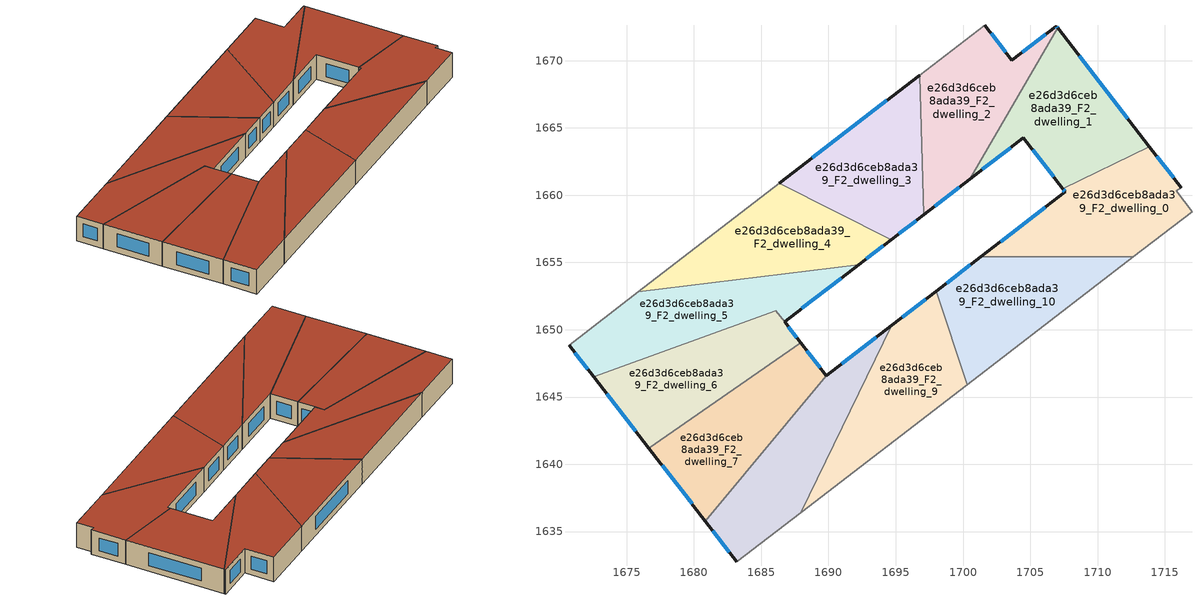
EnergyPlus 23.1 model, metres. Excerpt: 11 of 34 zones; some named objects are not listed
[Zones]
e26d3d6ceb8ada39_F2_dwelling_0
 floor to e26d3d6ceb8ada39_F1_dwelling_0 (EU_floor_Construction): 1716.22,1660.56 1715.86,1660.32 1717.02,1658.79 1712.65,1655.42 1701.32,1655.42 1707.59,1660.25 1707.42,1660.46 1713.85,1663.62 z6
 wall outside (EU_wall_Construction): 1707.42,1660.46 1707.59,1660.25 1701.32,1655.42 / 1716.22,1660.56 1713.85,1663.62 z6:9
 wall adiabatic (EU_wall_Construction): 1712.65,1655.42 1717.02,1658.79 1715.86,1660.32 1716.22,1660.56 z6:9
 wall to e26d3d6ceb8ada39_F2_dwelling_10 (EU_wall_Construction): 1701.32,1655.42 1712.65,1655.42 z6:9
 wall to e26d3d6ceb8ada39_F2_dwelling_1 (EU_wall_Construction): 1713.85,1663.62 1707.42,1660.46 z6:9
 window (EU_Window_Construction): 1706.12,1659.11 1702.79,1656.55 / 1707.46,1660.41 1707.55,1660.3 / 1715.66,1661.28 1714.41,1662.9 z6.7:8.3
 roof outside (EU_roof_Construction): 1717.02,1658.79 1715.86,1660.32 1716.22,1660.56 1713.85,1663.62 1707.42,1660.46 1707.59,1660.25 1701.32,1655.42 1712.65,1655.42 z9
e26d3d6ceb8ada39_F2_dwelling_1
 floor to e26d3d6ceb8ada39_F1_dwelling_1 (EU_floor_Construction): 1707.03,1672.43 1713.85,1663.62 1707.42,1660.46 1704.49,1664.26 1700.52,1661.2 z6
 wall outside (EU_wall_Construction): 1700.52,1661.2 1704.49,1664.26 1707.42,1660.46 / 1713.85,1663.62 1707.03,1672.43 z6:9
 wall to e26d3d6ceb8ada39_F2_dwelling_2 (EU_wall_Construction): 1707.03,1672.43 1700.52,1661.2 z6:9
 window (EU_Window_Construction): 1705.18,1663.37 1706.73,1661.35 / 1701.45,1661.92 1703.56,1663.54 / 1712.25,1665.69 1708.63,1670.36 z6.7:8.3
 roof outside (EU_roof_Construction): 1713.85,1663.62 1707.03,1672.43 1700.52,1661.2 1704.49,1664.26 1707.42,1660.46 z9
e26d3d6ceb8ada39_F2_dwelling_10
 floor to e26d3d6ceb8ada39_F1_dwelling_10 (EU_floor_Construction): 1712.65,1655.42 1700.3,1645.92 1698.01,1652.87 1701.32,1655.42 z6
 wall outside (EU_wall_Construction): 1701.32,1655.42 1698.01,1652.87 z6:9
 wall adiabatic (EU_wall_Construction): 1700.3,1645.92 1712.65,1655.42 z6:9
 wall to e26d3d6ceb8ada39_F2_dwelling_9 (EU_wall_Construction): 1698.01,1652.87 1700.3,1645.92 z6:9
 window (EU_Window_Construction): 1700.54,1654.82 1698.79,1653.47 z6.7:8.3
 roof outside (EU_roof_Construction): 1712.65,1655.42 1701.32,1655.42 1698.01,1652.87 1700.3,1645.92 z9
e26d3d6ceb8ada39_F2_dwelling_2
 floor to e26d3d6ceb8ada39_F1_dwelling_2 (EU_floor_Construction): 1706.92,1672.56 1707.03,1672.43 1700.52,1661.2 1697.08,1658.55 1696.8,1668.93 1701.61,1672.64 1703.64,1670.03 z6
 wall outside (EU_wall_Construction): 1697.08,1658.55 1700.52,1661.2 / 1707.03,1672.43 1706.92,1672.56 1703.64,1670.03 1701.61,1672.64 z6:9
 wall to e26d3d6ceb8ada39_F2_dwelling_3 (EU_wall_Construction): 1696.8,1668.93 1697.08,1658.55 z6:9
 wall adiabatic (EU_wall_Construction): 1701.61,1672.64 1696.8,1668.93 z6:9
 window (EU_Window_Construction): 1697.89,1659.18 1699.71,1660.58 / 1703.16,1670.64 1702.09,1672.02 / 1706.15,1671.97 1704.41,1670.62 / 1707,1672.46 1706.95,1672.53 z6.7:8.3
 roof outside (EU_roof_Construction): 1700.52,1661.2 1707.03,1672.43 1706.92,1672.56 1703.64,1670.03 1701.61,1672.64 1696.8,1668.93 1697.08,1658.55 z9
e26d3d6ceb8ada39_F2_dwelling_3
 floor to e26d3d6ceb8ada39_F1_dwelling_3 (EU_floor_Construction): 1696.8,1668.93 1697.08,1658.55 1694.66,1656.69 1686.34,1660.88 z6
 wall outside (EU_wall_Construction): 1694.66,1656.69 1697.08,1658.55 / 1696.8,1668.93 1686.34,1660.88 z6:9
 wall to e26d3d6ceb8ada39_F2_dwelling_4 (EU_wall_Construction): 1686.34,1660.88 1694.66,1656.69 z6:9
 window (EU_Window_Construction): 1695.22,1657.13 1696.51,1658.12 / 1694.34,1667.04 1688.8,1662.77 z6.7:8.3
 roof outside (EU_roof_Construction): 1697.08,1658.55 1696.8,1668.93 1686.34,1660.88 1694.66,1656.69 z9
e26d3d6ceb8ada39_F2_dwelling_4
 floor to e26d3d6ceb8ada39_F1_dwelling_4 (EU_floor_Construction): 1694.66,1656.69 1692.23,1654.82 1675.88,1652.83 1686.34,1660.88 z6
 wall outside (EU_wall_Construction): 1692.23,1654.82 1694.66,1656.69 z6:9
 wall adiabatic (EU_wall_Construction): 1686.34,1660.88 1675.88,1652.83 z6:9
 wall to e26d3d6ceb8ada39_F2_dwelling_5 (EU_wall_Construction): 1675.88,1652.83 1692.23,1654.82 z6:9
 window (EU_Window_Construction): 1692.8,1655.26 1694.09,1656.25 z6.7:8.3
 roof outside (EU_roof_Construction): 1692.23,1654.82 1694.66,1656.69 1686.34,1660.88 1675.88,1652.83 z9
e26d3d6ceb8ada39_F2_dwelling_5
 floor to e26d3d6ceb8ada39_F1_dwelling_5 (EU_floor_Construction): 1692.23,1654.82 1686.73,1650.59 1686.1,1651.41 1672.55,1646.49 1670.72,1648.86 1675.88,1652.83 z6
 wall outside (EU_wall_Construction): 1686.73,1650.59 1692.23,1654.82 / 1670.72,1648.86 1672.55,1646.49 z6:9
 wall adiabatic (EU_wall_Construction): 1675.88,1652.83 1670.72,1648.86 z6:9
 wall to e26d3d6ceb8ada39_F2_dwelling_6 (EU_wall_Construction): 1686.1,1651.41 1686.73,1650.59 / 1672.55,1646.49 1686.09,1651.41 z6:9
 window (EU_Window_Construction): 1688.03,1651.58 1690.94,1653.83 / 1671.15,1648.31 1672.12,1647.05 z6.7:8.3
 roof outside (EU_roof_Construction): 1686.73,1650.59 1692.23,1654.82 1675.88,1652.83 1670.72,1648.86 1672.55,1646.49 1686.1,1651.41 z9
e26d3d6ceb8ada39_F2_dwelling_6
 floor to e26d3d6ceb8ada39_F1_dwelling_6 (EU_floor_Construction): 1686.73,1650.59 1687.94,1649.03 1676.65,1641.2 1672.55,1646.49 1686.09,1651.41 z6
 wall outside (EU_wall_Construction): 1687.94,1649.03 1686.74,1650.58 / 1672.55,1646.49 1676.65,1641.2 z6:9
 wall to e26d3d6ceb8ada39_F2_dwelling_7 (EU_wall_Construction): 1676.65,1641.2 1687.94,1649.03 z6:9
 window (EU_Window_Construction): 1687.66,1649.39 1687.02,1650.22 / 1673.51,1645.25 1675.69,1642.44 z6.7:8.3
 roof outside (EU_roof_Construction): 1687.94,1649.03 1686.73,1650.59 1686.09,1651.41 1672.55,1646.49 1676.65,1641.2 z9
e26d3d6ceb8ada39_F2_dwelling_7
 floor to e26d3d6ceb8ada39_F1_dwelling_7 (EU_floor_Construction): 1687.94,1649.03 1689.83,1646.59 1680.85,1635.78 1676.65,1641.2 z6
 wall outside (EU_wall_Construction): 1689.83,1646.59 1687.94,1649.03 / 1676.65,1641.2 1680.85,1635.78 z6:9
 wall to e26d3d6ceb8ada39_F2_dwelling_8 (EU_wall_Construction): 1680.85,1635.78 1689.83,1646.59 z6:9
 window (EU_Window_Construction): 1689.39,1647.16 1688.39,1648.46 / 1677.64,1639.93 1679.86,1637.05 z6.7:8.3
 roof outside (EU_roof_Construction): 1680.85,1635.78 1689.83,1646.59 1687.94,1649.03 1676.65,1641.2 z9
e26d3d6ceb8ada39_F2_dwelling_8
 floor to e26d3d6ceb8ada39_F1_dwelling_8 (EU_floor_Construction): 1694.7,1650.32 1687.96,1636.42 1683.19,1632.75 1680.85,1635.78 1689.84,1646.59 z6
 wall outside (EU_wall_Construction): 1694.7,1650.32 1689.84,1646.59 / 1680.85,1635.78 1683.19,1632.75 z6:9
 wall to e26d3d6ceb8ada39_F2_dwelling_9 (EU_wall_Construction): 1687.96,1636.42 1694.7,1650.32 z6:9
 wall adiabatic (EU_wall_Construction): 1683.19,1632.75 1687.96,1636.42 z6:9
 window (EU_Window_Construction): 1693.55,1649.45 1690.98,1647.46 / 1681.4,1635.07 1682.64,1633.46 z6.7:8.3
 roof outside (EU_roof_Construction): 1687.96,1636.42 1694.7,1650.32 1689.84,1646.59 1680.85,1635.78 1683.19,1632.75 z9
e26d3d6ceb8ada39_F2_dwelling_9
 floor to e26d3d6ceb8ada39_F1_dwelling_9 (EU_floor_Construction): 1698.01,1652.87 1700.3,1645.92 1687.96,1636.42 1694.7,1650.32 z6
 wall outside (EU_wall_Construction): 1698.01,1652.87 1694.7,1650.32 z6:9
 wall adiabatic (EU_wall_Construction): 1687.96,1636.42 1700.3,1645.92 z6:9
 window (EU_Window_Construction): 1697.23,1652.27 1695.47,1650.92 z6.7:8.3
 roof outside (EU_roof_Construction): 1700.3,1645.92 1698.01,1652.87 1694.7,1650.32 1687.96,1636.42 z9
[Building]
EU S2 Campaign: North Axis=0; Terrain=City; Solar Distribution=FullExterior
[Site:Location]
Budapest.Ferenc.Liszt.Intl.AP: Latitude=47.437; Longitude=19.256; Time Zone=1; Elevation=185
[SizingPeriod:WeatherFileDays]
AnnualSizingPeriod: Begin Month=1; Begin Day of Month=1; End Month=12; End Day of Month=31; Day of Week for Start Day=Monday; Use Weather File Daylight Saving Period=No; Use Weather File Rain and Snow Indicators=No
[MATERIAL]
EU_InternalMass_Material: Roughness=MediumRough; Thickness=0.1; Conductivity=1; Density=1800; Specific Heat=900; Thermal Absorptance=0.9; Solar Absorptance=0.7; Visible Absorptance=0.7
[MATERIAL:NOMASS] Roughness=MediumRough; Thermal Absorptance=0.9; Solar Absorptance=0.7; Visible Absorptance=0.7
Name | Thermal Resistance
EU_wall_NoMass | 0.832559
EU_roof_NoMass | 1.39638
EU_floor_NoMass | 0.872794
[WINDOWMATERIAL:SIMPLEGLAZINGSYSTEM]
EU_Window_SimpleGlazing: UFactor=2.79869; Solar Heat Gain Coefficient=0.75; Visible Transmittance=0.75
[CONSTRUCTION]
EU_wall_Construction: EU_wall_NoMass
EU_roof_Construction: EU_roof_NoMass
EU_floor_Construction: EU_floor_NoMass
EU_Window_Construction: EU_Window_SimpleGlazing
EU_InternalMass_Construction: EU_InternalMass_Material
[ZONE] Type=1; Multiplier=1; Ceiling Height=autocalculate; Floor Area=autocalculate; Part of Total Floor Area=Yes
Name | Volume
e26d3d6ceb8ada39_F2_dwelling_0 | 204.769
e26d3d6ceb8ada39_F2_dwelling_1; e26d3d6ceb8ada39_F2_dwelling_2 | 204.764
e26d3d6ceb8ada39_F2_dwelling_10 | 204.752
e26d3d6ceb8ada39_F2_dwelling_3 | 204.779
e26d3d6ceb8ada39_F2_dwelling_4 | 204.776
e26d3d6ceb8ada39_F2_dwelling_5 | 209.863
e26d3d6ceb8ada39_F2_dwelling_6 | 199.662
e26d3d6ceb8ada39_F2_dwelling_7 | 204.761
e26d3d6ceb8ada39_F2_dwelling_8 | 204.608
e26d3d6ceb8ada39_F2_dwelling_9 | 204.798
[INTERNALMASS] Construction=EU_InternalMass_Construction
Name | Zone or ZoneList | Surface Area
e26d3d6ceb8ada39_F2_dwelling_0_EU_InternalMass | e26d3d6ceb8ada39_F2_dwelling_0 | 68.2563
e26d3d6ceb8ada39_F2_dwelling_1_EU_InternalMass | e26d3d6ceb8ada39_F2_dwelling_1 | 68.2547
e26d3d6ceb8ada39_F2_dwelling_2_EU_InternalMass | e26d3d6ceb8ada39_F2_dwelling_2 | 68.2545
e26d3d6ceb8ada39_F2_dwelling_3_EU_InternalMass | e26d3d6ceb8ada39_F2_dwelling_3 | 68.2596
e26d3d6ceb8ada39_F2_dwelling_4_EU_InternalMass | e26d3d6ceb8ada39_F2_dwelling_4 | 68.2585
e26d3d6ceb8ada39_F2_dwelling_5_EU_InternalMass | e26d3d6ceb8ada39_F2_dwelling_5 | 69.9563
e26d3d6ceb8ada39_F2_dwelling_6_EU_InternalMass | e26d3d6ceb8ada39_F2_dwelling_6 | 66.5588
e26d3d6ceb8ada39_F2_dwelling_7_EU_InternalMass | e26d3d6ceb8ada39_F2_dwelling_7 | 68.2535
e26d3d6ceb8ada39_F2_dwelling_8_EU_InternalMass | e26d3d6ceb8ada39_F2_dwelling_8 | 68.2512
e26d3d6ceb8ada39_F2_dwelling_9_EU_InternalMass | e26d3d6ceb8ada39_F2_dwelling_9 | 68.2661
e26d3d6ceb8ada39_F2_dwelling_10_EU_InternalMass | e26d3d6ceb8ada39_F2_dwelling_10 | 68.2507
[OTHEREQUIPMENT] Fuel Type=Electricity; Design Level Calculation Method=Watts/Area; Power per Zone Floor Area=1; Fraction Latent=0; Fraction Radiant=0; Fraction Lost=0; Carbon Dioxide Generation Rate=0; EndUse Subcategory=EU_Step8_InternalGains
Name | Zone or ZoneList or Space or SpaceList | Schedule
EU_Step8_InternalGain_e26d3d6ceb8ada39_F2_dwelling_0_f000 | e26d3d6ceb8ada39_F2_dwelling_0 | EU_Step8_GainSchedule_e26d3d6ceb8ada39_F2_dwelling_0_f000
EU_Step8_InternalGain_e26d3d6ceb8ada39_F2_dwelling_1_f000 | e26d3d6ceb8ada39_F2_dwelling_1 | EU_Step8_GainSchedule_e26d3d6ceb8ada39_F2_dwelling_1_f000
EU_Step8_InternalGain_e26d3d6ceb8ada39_F2_dwelling_2_f000 | e26d3d6ceb8ada39_F2_dwelling_2 | EU_Step8_GainSchedule_e26d3d6ceb8ada39_F2_dwelling_2_f000
EU_Step8_InternalGain_e26d3d6ceb8ada39_F2_dwelling_3_f000 | e26d3d6ceb8ada39_F2_dwelling_3 | EU_Step8_GainSchedule_e26d3d6ceb8ada39_F2_dwelling_3_f000
EU_Step8_InternalGain_e26d3d6ceb8ada39_F2_dwelling_4_f000 | e26d3d6ceb8ada39_F2_dwelling_4 | EU_Step8_GainSchedule_e26d3d6ceb8ada39_F2_dwelling_4_f000
EU_Step8_InternalGain_e26d3d6ceb8ada39_F2_dwelling_5_f000 | e26d3d6ceb8ada39_F2_dwelling_5 | EU_Step8_GainSchedule_e26d3d6ceb8ada39_F2_dwelling_5_f000
EU_Step8_InternalGain_e26d3d6ceb8ada39_F2_dwelling_6_f000 | e26d3d6ceb8ada39_F2_dwelling_6 | EU_Step8_GainSchedule_e26d3d6ceb8ada39_F2_dwelling_6_f000
EU_Step8_InternalGain_e26d3d6ceb8ada39_F2_dwelling_7_f000 | e26d3d6ceb8ada39_F2_dwelling_7 | EU_Step8_GainSchedule_e26d3d6ceb8ada39_F2_dwelling_7_f000
EU_Step8_InternalGain_e26d3d6ceb8ada39_F2_dwelling_8_f000 | e26d3d6ceb8ada39_F2_dwelling_8 | EU_Step8_GainSchedule_e26d3d6ceb8ada39_F2_dwelling_8_f000
EU_Step8_InternalGain_e26d3d6ceb8ada39_F2_dwelling_9_f000 | e26d3d6ceb8ada39_F2_dwelling_9 | EU_Step8_GainSchedule_e26d3d6ceb8ada39_F2_dwelling_9_f000
EU_Step8_InternalGain_e26d3d6ceb8ada39_F2_dwelling_10_f000 | e26d3d6ceb8ada39_F2_dwelling_10 | EU_Step8_GainSchedule_e26d3d6ceb8ada39_F2_dwelling_10_f000
[ZONEVENTILATION:DESIGNFLOWRATE] Schedule=EU_AlwaysOn; Design Flow Rate Calculation Method=AirChanges/Hour; Air Changes per Hour=0.475469; Ventilation Type=Natural; Fan Pressure Rise=0; Fan Total Efficiency=1; Constant Term Coefficient=1; Temperature Term Coefficient=0; Velocity Term Coefficient=0; Velocity Squared Term Coefficient=0; Minimum Indoor Temperature=-100; Maximum Indoor Temperature=100; Delta Temperature=-100; Minimum Outdoor Temperature=-100; Maximum Outdoor Temperature=100; Maximum Wind Speed=40
Name | Zone or ZoneList or Space or SpaceList
EU_ConstantAir_e26d3d6ceb8ada39_F2_dwelling_0 | e26d3d6ceb8ada39_F2_dwelling_0
EU_ConstantAir_e26d3d6ceb8ada39_F2_dwelling_1 | e26d3d6ceb8ada39_F2_dwelling_1
EU_ConstantAir_e26d3d6ceb8ada39_F2_dwelling_2 | e26d3d6ceb8ada39_F2_dwelling_2
EU_ConstantAir_e26d3d6ceb8ada39_F2_dwelling_3 | e26d3d6ceb8ada39_F2_dwelling_3
EU_ConstantAir_e26d3d6ceb8ada39_F2_dwelling_4 | e26d3d6ceb8ada39_F2_dwelling_4
EU_ConstantAir_e26d3d6ceb8ada39_F2_dwelling_5 | e26d3d6ceb8ada39_F2_dwelling_5
EU_ConstantAir_e26d3d6ceb8ada39_F2_dwelling_6 | e26d3d6ceb8ada39_F2_dwelling_6
EU_ConstantAir_e26d3d6ceb8ada39_F2_dwelling_7 | e26d3d6ceb8ada39_F2_dwelling_7
EU_ConstantAir_e26d3d6ceb8ada39_F2_dwelling_8 | e26d3d6ceb8ada39_F2_dwelling_8
EU_ConstantAir_e26d3d6ceb8ada39_F2_dwelling_9 | e26d3d6ceb8ada39_F2_dwelling_9
EU_ConstantAir_e26d3d6ceb8ada39_F2_dwelling_10 | e26d3d6ceb8ada39_F2_dwelling_10
[HVACTEMPLATE:ZONE:IDEALLOADSAIRSYSTEM] System Availability Schedule=EU_AlwaysOn; Maximum Heating Supply Air Temperature=50; Minimum Cooling Supply Air Temperature=13; Maximum Heating Supply Air Humidity Ratio=0.0156; Minimum Cooling Supply Air Humidity Ratio=0.0077; Heating Limit=NoLimit; Cooling Limit=NoLimit; Heating Availability Schedule=EU_AlwaysOn; Cooling Availability Schedule=EU_CoolingOff; Dehumidification Control Type=ConstantSensibleHeatRatio; Cooling Sensible Heat Ratio=0.7; Dehumidification Setpoint=60; Humidification Control Type=None; Humidification Setpoint=30; Outdoor Air Method=None; Outdoor Air Flow Rate per Person=0.00944; Outdoor Air Flow Rate per Zone Floor Area=0; Outdoor Air Flow Rate per Zone=0; Demand Controlled Ventilation Type=None; Outdoor Air Economizer Type=NoEconomizer; Heat Recovery Type=None; Sensible Heat Recovery Effectiveness=0.7; Latent Heat Recovery Effectiveness=0.65
Name | Template Thermostat
e26d3d6ceb8ada39_F2_dwelling_0 | EU_HeatOnly_e26d3d6ceb8ada39_F2_dwelling_0
e26d3d6ceb8ada39_F2_dwelling_1 | EU_HeatOnly_e26d3d6ceb8ada39_F2_dwelling_1
e26d3d6ceb8ada39_F2_dwelling_2 | EU_HeatOnly_e26d3d6ceb8ada39_F2_dwelling_2
e26d3d6ceb8ada39_F2_dwelling_3 | EU_HeatOnly_e26d3d6ceb8ada39_F2_dwelling_3
e26d3d6ceb8ada39_F2_dwelling_4 | EU_HeatOnly_e26d3d6ceb8ada39_F2_dwelling_4
e26d3d6ceb8ada39_F2_dwelling_5 | EU_HeatOnly_e26d3d6ceb8ada39_F2_dwelling_5
e26d3d6ceb8ada39_F2_dwelling_6 | EU_HeatOnly_e26d3d6ceb8ada39_F2_dwelling_6
e26d3d6ceb8ada39_F2_dwelling_7 | EU_HeatOnly_e26d3d6ceb8ada39_F2_dwelling_7
e26d3d6ceb8ada39_F2_dwelling_8 | EU_HeatOnly_e26d3d6ceb8ada39_F2_dwelling_8
e26d3d6ceb8ada39_F2_dwelling_9 | EU_HeatOnly_e26d3d6ceb8ada39_F2_dwelling_9
e26d3d6ceb8ada39_F2_dwelling_10 | EU_HeatOnly_e26d3d6ceb8ada39_F2_dwelling_10
[SIZING:ZONE] Zone Cooling Design Supply Air Temperature Input Method=SupplyAirTemperature; Zone Cooling Design Supply Air Temperature=13; Zone Heating Design Supply Air Temperature Input Method=SupplyAirTemperature; Zone Heating Design Supply Air Temperature=50; Zone Cooling Design Supply Air Humidity Ratio=0.008; Zone Heating Design Supply Air Humidity Ratio=0.008; Cooling Design Air Flow Method=DesignDay; Cooling Design Air Flow Rate=0; Cooling Minimum Air Flow per Zone Floor Area=0.000762; Cooling Minimum Air Flow=0; Cooling Minimum Air Flow Fraction=0.2; Heating Design Air Flow Method=DesignDay; Heating Design Air Flow Rate=0; Heating Maximum Air Flow per Zone Floor Area=0.002032; Heating Maximum Air Flow=0.141576; Heating Maximum Air Flow Fraction=0.3; Account for Dedicated Outdoor Air System=No; Dedicated Outdoor Air System Control Strategy=NeutralSupplyAir; Dedicated Outdoor Air Low Setpoint Temperature for Design=autosize; Dedicated Outdoor Air High Setpoint Temperature for Design=autosize; Zone Load Sizing Method=Sensible Load Only No Latent Load; Zone Latent Cooling Design Supply Air Humidity Ratio Input Method=HumidityRatioDifference; Zone Cooling Design Supply Air Humidity Ratio Difference=0.005; Zone Latent Heating Design Supply Air Humidity Ratio Input Method=HumidityRatioDifference; Zone Humidification Design Supply Air Humidity Ratio Difference=0.005
e26d3d6ceb8ada39_F2_dwelling_0; e26d3d6ceb8ada39_F2_dwelling_1; e26d3d6ceb8ada39_F2_dwelling_2; e26d3d6ceb8ada39_F2_dwelling_3; e26d3d6ceb8ada39_F2_dwelling_4; e26d3d6ceb8ada39_F2_dwelling_5; e26d3d6ceb8ada39_F2_dwelling_6; e26d3d6ceb8ada39_F2_dwelling_7; e26d3d6ceb8ada39_F2_dwelling_8; e26d3d6ceb8ada39_F2_dwelling_9; e26d3d6ceb8ada39_F2_dwelling_10
[SCHEDULE:CONSTANT]
Name | Hourly Value
EU_AlwaysOn | 1
EU_CoolingOff | 0
[SCHEDULE:FILE] Column Number=1; Rows to Skip at Top=0; Number of Hours of Data=8760; Column Separator=Comma; Interpolate to Timestep=No; Minutes per Item=60; Adjust Schedule for Daylight Savings=Yes
Name | File
EU_Step8_GainSchedule_e26d3d6ceb8ada39_F2_dwelling_0_f000 | ../../schedules/e26d3d6ceb8ada39/e26d3d6ceb8ada39_F2_dwelling_0_f000_gain.csv
EU_Step8_GainSchedule_e26d3d6ceb8ada39_F2_dwelling_1_f000 | ../../schedules/e26d3d6ceb8ada39/e26d3d6ceb8ada39_F2_dwelling_1_f000_gain.csv
EU_Step8_GainSchedule_e26d3d6ceb8ada39_F2_dwelling_2_f000 | ../../schedules/e26d3d6ceb8ada39/e26d3d6ceb8ada39_F2_dwelling_2_f000_gain.csv
EU_Step8_GainSchedule_e26d3d6ceb8ada39_F2_dwelling_3_f000 | ../../schedules/e26d3d6ceb8ada39/e26d3d6ceb8ada39_F2_dwelling_3_f000_gain.csv
EU_Step8_GainSchedule_e26d3d6ceb8ada39_F2_dwelling_4_f000 | ../../schedules/e26d3d6ceb8ada39/e26d3d6ceb8ada39_F2_dwelling_4_f000_gain.csv
EU_Step8_GainSchedule_e26d3d6ceb8ada39_F2_dwelling_5_f000 | ../../schedules/e26d3d6ceb8ada39/e26d3d6ceb8ada39_F2_dwelling_5_f000_gain.csv
EU_Step8_GainSchedule_e26d3d6ceb8ada39_F2_dwelling_6_f000 | ../../schedules/e26d3d6ceb8ada39/e26d3d6ceb8ada39_F2_dwelling_6_f000_gain.csv
EU_Step8_GainSchedule_e26d3d6ceb8ada39_F2_dwelling_7_f000 | ../../schedules/e26d3d6ceb8ada39/e26d3d6ceb8ada39_F2_dwelling_7_f000_gain.csv
EU_Step8_GainSchedule_e26d3d6ceb8ada39_F2_dwelling_8_f000 | ../../schedules/e26d3d6ceb8ada39/e26d3d6ceb8ada39_F2_dwelling_8_f000_gain.csv
EU_Step8_GainSchedule_e26d3d6ceb8ada39_F2_dwelling_9_f000 | ../../schedules/e26d3d6ceb8ada39/e26d3d6ceb8ada39_F2_dwelling_9_f000_gain.csv
EU_Step8_GainSchedule_e26d3d6ceb8ada39_F2_dwelling_10_f000 | ../../schedules/e26d3d6ceb8ada39/e26d3d6ceb8ada39_F2_dwelling_10_f000_gain.csv
